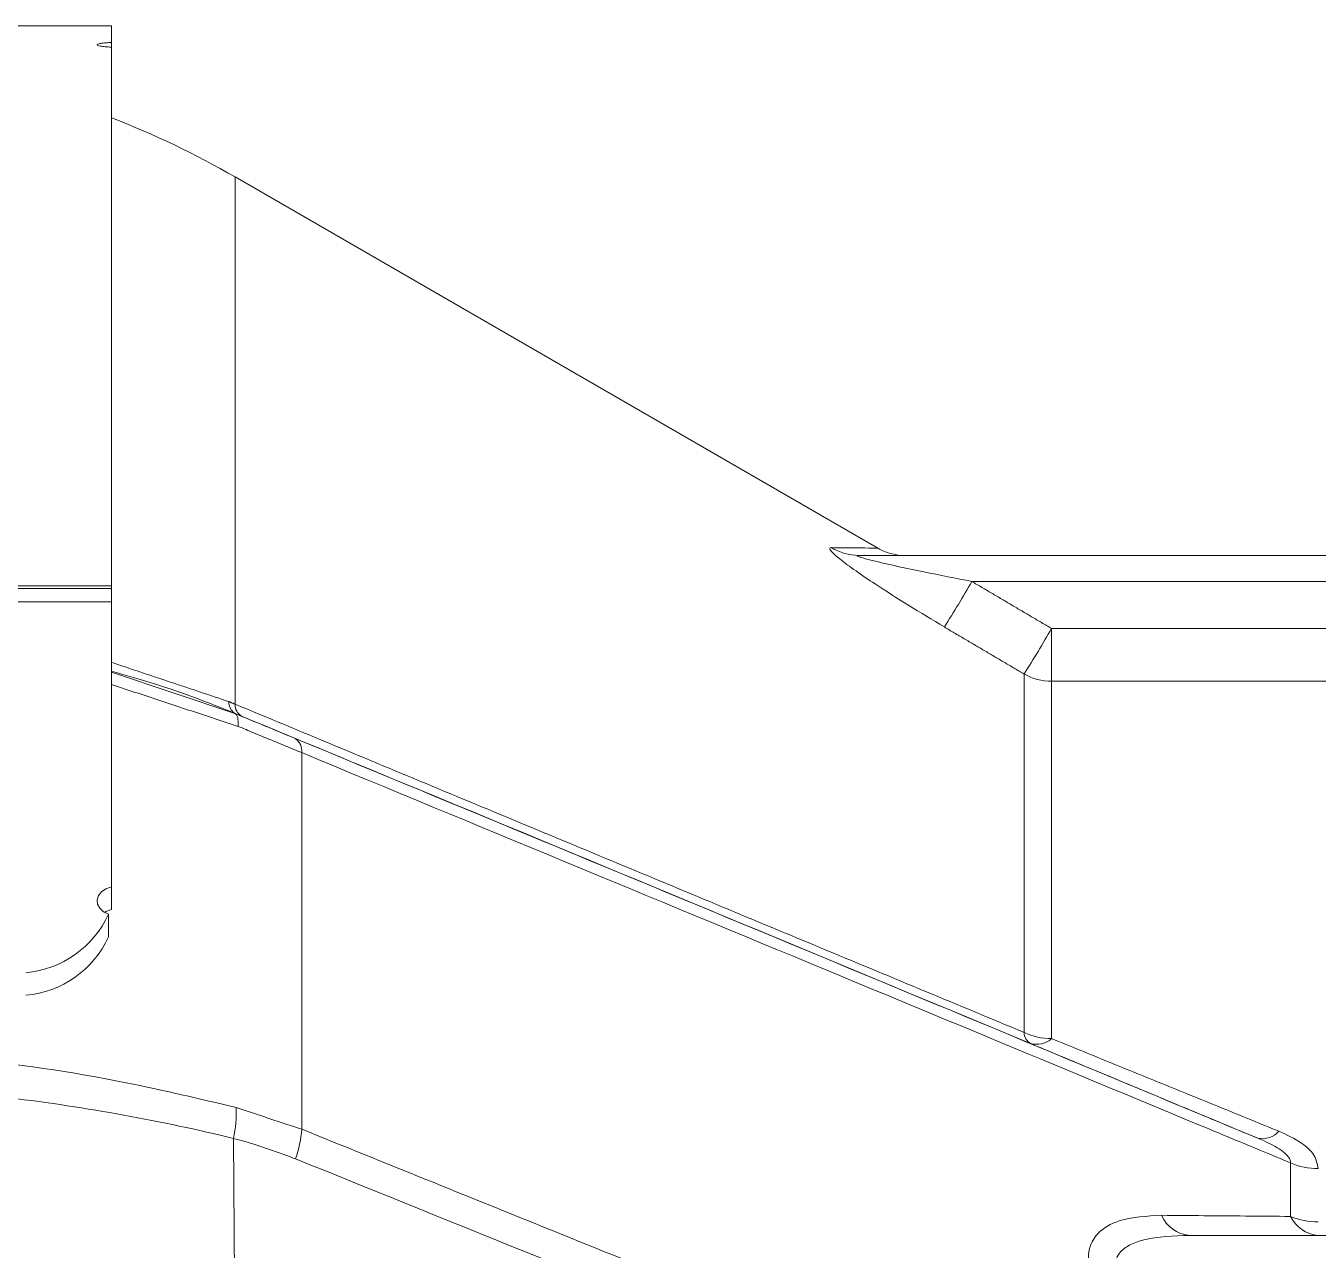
# Model space of a CAD drawing. Extents: x 11 to 120, y 2 to 94.
# Drawn here: x 22.043 to 23.498, y 42.528 to 43.905 of the extents above; entities that cross this region are included whole.
import ezdxf

# ---------------------------------------------------------------- set-up
doc = ezdxf.new("R2010")
doc.units = 0
doc.header["$MEASUREMENT"] = 0
doc.linetypes.add('SLD-Solid', pattern=[0])
doc.layers.add('OBJECT', color=7, linetype='CONTINUOUS')

msp = doc.modelspace()

# ---------------------------------------------------------------- linework, layer by layer
at = {"layer": 'OBJECT', "color": 7, "linetype": 'SLD-Solid', "lineweight": 15}
for p, q in [((22.1397, 43.9053), (21.5597, 43.9053)), ((22.1397, 43.9053), (22.1397, 43.8865)), ((22.1397, 43.8814), (22.1397, 43.8865)), ((22.1397, 43.8814), (22.1397, 43.2752)), ((23.0002, 43.3188), (22.2788, 43.7354)), ((22.2788, 43.7354), (22.2788, 43.1421)), ((27.4057, 43.3093), (22.9809, 43.3093)), ((22.1397, 43.2752), (21.5597, 43.2752)), ((22.1397, 43.2723), (21.5597, 43.2723)), ((22.1397, 43.2752), (22.1397, 43.2723)), ((22.1397, 43.2723), (22.1397, 43.2574)), ((27.4068, 43.2801), (23.1081, 43.2801)), ((22.1397, 43.2574), (21.5597, 43.2574)), ((22.1397, 43.2574), (22.1397, 42.9365)), ((23.1978, 43.1679), (23.1978, 43.2272)), ((23.1978, 43.2272), (27.4114, 43.2272)), ((23.1668, 42.7727), (23.1668, 43.176)), ((23.1978, 43.1679), (23.1978, 42.7657)), ((27.4168, 43.1679), (23.1978, 43.1679)), ((22.2787, 43.1315), (22.2788, 43.1316)), ((22.3538, 43.0875), (22.3538, 42.6638)), ((22.1397, 42.911), (22.1397, 42.9365)), ((22.1364, 42.9057), (22.1364, 42.8802)), ((22.277, 42.6535), (22.2786, 42.4071)), ((23.4668, 42.5657), (23.4668, 42.6259)), ((23.3528, 42.5443), (27.4076, 42.5443))]:
    msp.add_line(p, q, dxfattribs=at)
at = {"layer": 'OBJECT', "color": 7, "linetype": 'SLD-Solid', "lineweight": 15, "flags": 128}
for points in [[(22.1397, 43.1779), (22.2787, 43.1315), (22.2787, 43.1315), (22.2787, 43.1315)], [(22.2787, 43.1315), (22.2797, 43.1309), (22.2806, 43.1299), (22.2813, 43.1286), (22.2818, 43.1269), (22.2821, 43.1249), (22.2823, 43.1226), (22.2823, 43.12), (22.2822, 43.1171)], [(22.1397, 42.9365), (22.1335, 42.9343), (22.1285, 42.9309), (22.1251, 42.9266), (22.1236, 42.9218), (22.124, 42.917), (22.1265, 42.9124), (22.1307, 42.9085), (22.1364, 42.9057)], [(22.1397, 42.911), (22.1335, 42.9088), (22.1318, 42.9078)]]:
    msp.add_lwpolyline(points, dxfattribs=at)
at = {"layer": 'OBJECT', "color": 7, "linetype": 'SLD-Solid', "lineweight": 15}
for centre, radius, start, end in [((21.7788, 42.8693), 1, 60, 68.8415), ((22.9809, 43.3682), 0.0588, 238.126, 269.9453), ((23.0333, 43.3713), 0.062, 237.7956, 269.9999), ((21.7466, 44.0697), 1.5739, 327.7106, 329.8893), ((21.8289, 44.0219), 1.5829, 327.6982, 329.8633), ((23.1978, 43.2307), 0.0628, 240.4665, 270.0261), ((22.2869, 43.1442), 0.015, 177.5197, 237.1495), ((22.2943, 43.1417), 0.0155, 178.8751, 237.9591), ((22.3367, 43.0894), 0.0172, 353.6295, 55.2146), ((22.0335, 42.9525), 0.113, 275.0061, 335.5226), ((22.0335, 42.927), 0.113, 275.0061, 335.5226), ((23.1817, 42.7729), 0.0149, 181.0364, 238.8524), ((23.1976, 42.8374), 0.0717, 244.5972, 270.2046), ((23.181, 42.7843), 0.025, 253.8181, 312.2707), ((22.1523, 42.6815), 0.1278, 347.3304, 3.0094), ((22.2288, 42.6723), 0.1253, 340.4845, 356.1304), ((23.4353, 42.6773), 0.0242, 257.1665, 319.5536), ((23.4975, 42.6952), 0.0758, 246.1396, 270.2489), ((23.356, 42.5815), 0.0373, 203.0933, 264.9541), ((23.5007, 42.5817), 0.0375, 205.3816, 265.6132), ((23.4975, 42.6371), 0.0777, 246.7783, 270.264)]:
    msp.add_arc(centre, radius, start, end, dxfattribs=at)
for points, knots in [([(22.1397, 43.8814), (22.1373, 43.8815), (22.1324, 43.8818), (22.1269, 43.8825), (22.1237, 43.8834), (22.1232, 43.8843), (22.1253, 43.8852), (22.13, 43.8859), (22.1353, 43.8864), (22.1388, 43.8865), (22.1397, 43.8865)], [0, 0, 0, 0, 0.13435, 0.268633, 0.402971, 0.540397, 0.675686, 0.814722, 0.949327, 1, 1, 1, 1]), ([(23.0771, 43.2289), (23.0503, 43.2451), (23.0152, 43.2663), (22.9772, 43.2921), (22.9604, 43.3045), (22.9503, 43.3132), (22.9471, 43.3176), (22.9491, 43.318), (22.9499, 43.3182)], [0, 0, 0, 0, 0.463202, 0.605761, 0.74907, 0.84178, 0.935306, 1, 1, 1, 1]), ([(22.9499, 43.3182), (22.959, 43.3181), (22.9864, 43.3178), (23.0066, 43.3176), (23.0004, 43.3177), (22.9995, 43.3177)], [0, 0, 0, 0, 0.299901, 0.901044, 1, 1, 1, 1]), ([(22.9809, 43.3093), (22.9804, 43.3093), (22.9795, 43.3093), (22.979, 43.3091), (22.9793, 43.3087), (22.9808, 43.308), (22.986, 43.3063), (23.01, 43.3001), (23.0523, 43.2911), (23.0901, 43.2837), (23.1081, 43.2801)], [0, 0, 0, 0, 0.018434, 0.032622, 0.046846, 0.064939, 0.096407, 0.193735, 0.61436, 1, 1, 1, 1]), ([(23.0268, 43.3093), (23.028, 43.3093), (23.0314, 43.3093), (23.0002, 43.3093), (22.9809, 43.3093)], [0, 0, 0, 0, 0.377248, 1, 1, 1, 1]), ([(22.2788, 43.1316), (22.2788, 43.1316), (22.2407, 43.1473), (22.1947, 43.1641), (22.1466, 43.1772), (22.1397, 43.1791)], [0, 0, 0, 0, 0.000015, 0.855685, 1, 1, 1, 1]), ([(22.2787, 43.1315), (22.2787, 43.1315), (22.3017, 43.122), (22.3241, 43.1128), (22.3465, 43.1035)], [0, 0, 0, 0, 0.000031, 1, 1, 1, 1]), ([(22.286, 43.1286), (22.2836, 43.1296), (22.2812, 43.1306), (22.2788, 43.1316), (22.2788, 43.1316)], [0, 0, 0, 0, 0.99972, 1, 1, 1, 1]), ([(23.174, 42.7602), (23.0302, 42.82), (22.7344, 42.943), (22.4383, 43.0656), (22.286, 43.1286)], [0, 0, 0, 0, 0.48595, 1, 1, 1, 1]), ([(22.3465, 43.1035), (22.5319, 43.0267), (22.8931, 42.8771), (23.2542, 42.7268), (23.4299, 42.6536)], [0, 0, 0, 0, 0.513344, 1, 1, 1, 1]), ([(23.4668, 42.6259), (23.4359, 42.6387), (23.2619, 42.711), (22.8909, 42.8652), (22.5508, 43.0059), (22.3538, 43.0875)], [0, 0, 0, 0, 0.083458, 0.469006, 1, 1, 1, 1]), ([(21.7788, 42.7522), (21.8419, 42.7504), (21.97, 42.7468), (22.1389, 42.7219), (22.2391, 42.6979), (22.2799, 42.6882)], [0, 0, 0, 0, 0.365475, 0.741466, 1, 1, 1, 1]), ([(22.277, 42.6535), (22.277, 42.6535), (22.2369, 42.6632), (22.1545, 42.6808), (21.9891, 42.7059), (21.8614, 42.7137), (21.7788, 42.7137), (21.7788, 42.7137)], [0, 0, 0, 0, 0.000005, 0.259099, 0.518181, 0.999995, 1, 1, 1, 1]), ([(23.4537, 42.6615), (23.4626, 42.6574), (23.4784, 42.65), (23.4947, 42.6352), (23.4968, 42.6246), (23.4978, 42.6194)], [0, 0, 0, 0, 0.396713, 0.706829, 1, 1, 1, 1]), ([(22.3468, 42.6305), (22.3237, 42.6389), (22.3006, 42.6474), (22.277, 42.6535), (22.277, 42.6535)], [0, 0, 0, 0, 0.99997, 1, 1, 1, 1]), ([(23.4668, 42.6259), (23.4667, 42.6272), (23.4664, 42.6299), (23.4628, 42.6349), (23.4536, 42.6424), (23.4414, 42.6487), (23.4323, 42.6526), (23.4299, 42.6536)], [0, 0, 0, 0, 0.116849, 0.233193, 0.437974, 0.854434, 1, 1, 1, 1]), ([(23.4317, 42.1925), (23.2556, 42.2635), (22.894, 42.4091), (22.5324, 42.5554), (22.3468, 42.6305)], [0, 0, 0, 0, 0.486991, 1, 1, 1, 1]), ([(23.3178, 42.402), (23.3003, 42.4182), (23.2734, 42.4432), (23.2485, 42.4809), (23.2384, 42.5085), (23.2392, 42.5309), (23.2506, 42.5497), (23.277, 42.5646), (23.305, 42.566), (23.3218, 42.5669)], [0, 0, 0, 0, 0.224316, 0.345841, 0.447966, 0.550598, 0.643263, 0.786621, 1, 1, 1, 1]), ([(23.3218, 42.5669), (23.3533, 42.5666), (23.4019, 42.5662), (23.4499, 42.5658), (23.4668, 42.5657)], [0, 0, 0, 0, 0.648491, 1, 1, 1, 1]), ([(23.3528, 42.5443), (23.3349, 42.5437), (23.3108, 42.5429), (23.2854, 42.5341), (23.2743, 42.5261), (23.2696, 42.5158), (23.2705, 42.5054), (23.2768, 42.4924), (23.2939, 42.473), (23.3198, 42.454), (23.3407, 42.4419), (23.3488, 42.4372)], [0, 0, 0, 0, 0.252396, 0.341467, 0.431195, 0.49019, 0.549439, 0.605129, 0.701097, 0.88522, 1, 1, 1, 1])]:
    msp.add_open_spline(points, degree=3, knots=knots, dxfattribs=at)
for points in [[(23.1081, 43.2801), (23.1978, 43.2272)], [(23.1668, 43.176), (23.0771, 43.2289)], [(22.1397, 43.1891), (22.2719, 43.1449)], [(22.2822, 43.1171), (22.1397, 43.1642)], [(22.2719, 43.1449), (22.2788, 43.1421)], [(22.2788, 43.1421), (23.1668, 42.7727)], [(22.3538, 43.0875), (22.2822, 43.1171)], [(23.1978, 42.7657), (23.4537, 42.6615)], [(23.4299, 42.6536), (23.174, 42.7602)], [(22.2799, 42.6882), (22.3538, 42.6638)], [(22.3538, 42.6638), (23.4668, 42.2138)]]:
    msp.add_open_spline(points, degree=1, dxfattribs=at)

doc.saveas('drawing.dxf')
